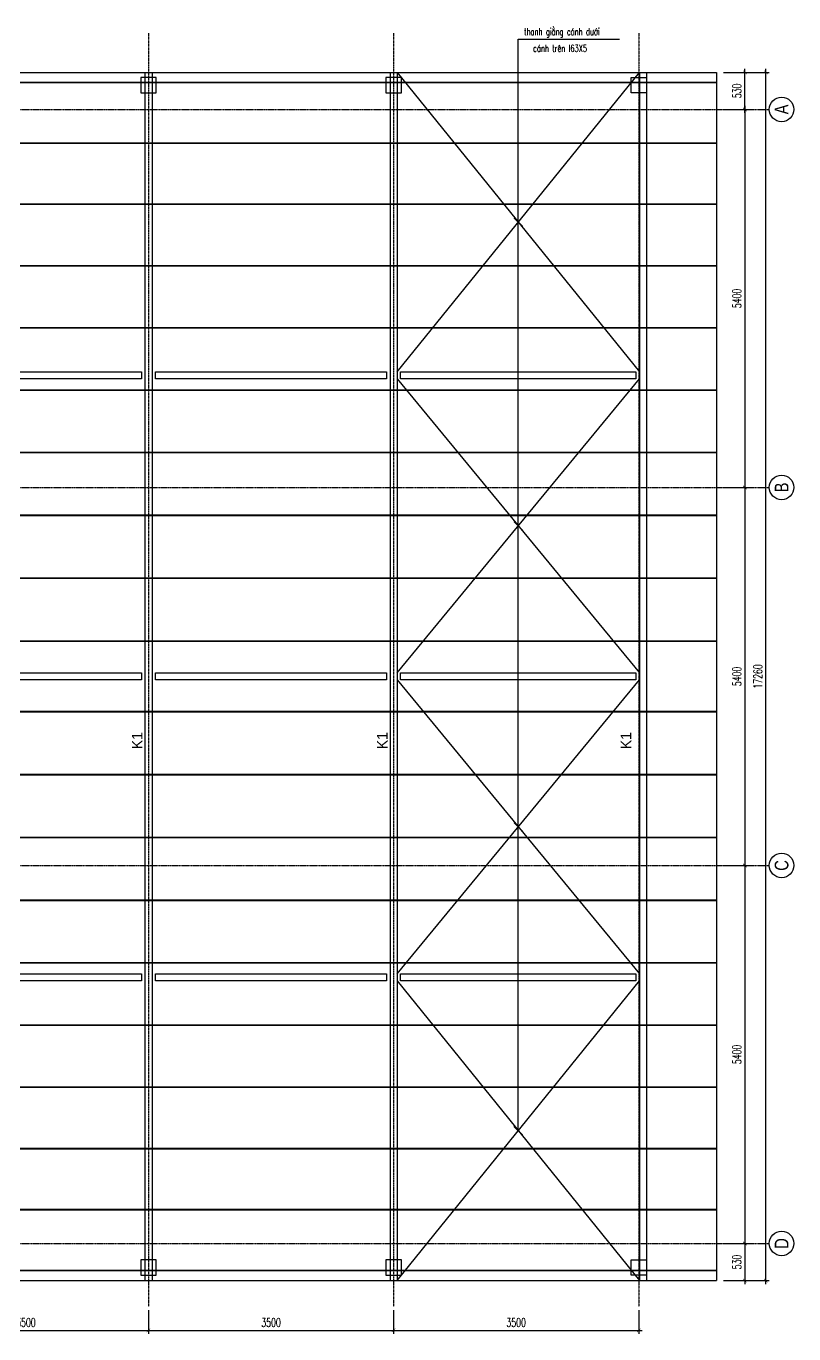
# Model space of a CAD drawing. Header units: millimetres. Extents: x -702765 to 835888, y -645289 to 262.
# Drawn here: x 621077 to 642999, y -643999 to -606637 of the extents above; entities that cross this region are included whole.
import ezdxf
from ezdxf.enums import TextEntityAlignment as Align

# ---------------------------------------------------------------- set-up
doc = ezdxf.new("R2010")
doc.units = ezdxf.units.MM
doc.header["$LTSCALE"] = 0.01
doc.linetypes.add('CENTER2', pattern=[1.125, 0.75, -0.125, 0.125, -0.125])
for name, color, linetype in [('ccu11-Dai', 6, 'Continuous'), ('ccu11-Manh', 8, 'Continuous'), ('ccu11-Text', 31, 'Continuous'), ('ccu11-Thay', 7, 'Continuous'), ('ccu11-Thep', 4, 'Continuous'), ('ccu11-Truc', 13, 'CENTER2')]:
    doc.layers.add(name, color=color, linetype=linetype)
doc.layers.add('ccu11-Dim', color=8, linetype='Continuous', lineweight=18)
doc.styles.add('ccu11-dim', font='vnsimli.shx', dxfattribs={"width": 0.65, "bigfont": 'bigfont.shx'})
doc.styles.add('ccu11-VnAvantH', font='VHAVAN.TTF')
doc.styles.add('ccu11-VnAvH-B', font='VHAVANB.TTF')
doc.styles.add('ccu11-vnsimli', font='vnsimli.shx', dxfattribs={"bigfont": 'bigfont.shx'})
doc.dimstyles.new('ccu11-100x2', dxfattribs={"dimscale": 100, "dimtxt": 2.5, "dimasz": 1, "dimexe": 1, "dimexo": 2, "dimgap": 1, "dimtad": 1, "dimdec": 0, "dimlfac": 0.5, "dimdsep": 46, "dimtxsty": 'ccu11-dim', "dimblk": 'ARCHTICK', "dimcen": -1, "dimdle": 1, "dimclrd": 256, "dimclre": 256, "dimclrt": 31, "dimadec": 0, "dimazin": 2, "dimtfac": 0.1, "dimtdec": 0, "dimtmove": 0, "dimatfit": 1, "dimldrblk": 'ARCHTICK', "dimfxl": 0, "dimtvp": 0.833333, "dimtolj": 1, "dimtzin": 12, "dimarcsym": 0})

# ---------------------------------------------------------------- blocks, each defined once
blk = doc.blocks.new('_ArchTick')
at = {"color": 0, "linetype": 'ByBlock', "const_width": 0.15}
blk.add_lwpolyline([(-0.5, -0.5), (0.5, 0.5)], dxfattribs=at)
blk = doc.blocks.new('*D759')
at = {"layer": 'ccu11-Manh', "lineweight": -2}
for p, q in [((617570, -643327), (617570, -643999)), ((624570, -643327), (624570, -643999)), ((617470, -643899), (624670, -643899))]:
    blk.add_line(p, q, dxfattribs=at)
at = {"layer": 'Defpoints', "color": 0}
for p in [(617570, -643127), (624570, -643127), (624570, -643899)]:
    blk.add_point(p, dxfattribs=at)
at = {"layer": 'ccu11-Manh', "lineweight": -2, "xscale": 100, "yscale": 100, "zscale": 100, "rotation": 180}
blk.add_blockref('_ArchTick', (617570, -643899), dxfattribs=at)
at = {"layer": 'ccu11-Manh', "lineweight": -2, "xscale": 100, "yscale": 100, "zscale": 100}
blk.add_blockref('_ArchTick', (624570, -643899), dxfattribs=at)
at = {"layer": 'ccu11-Manh', "color": 31, "insert": (621070, -643674), "char_height": 250, "attachment_point": 5, "style": 'ccu11-dim'}
blk.add_mtext('\\A1;3500', dxfattribs=at)
blk = doc.blocks.new('*D760')
at = {"layer": 'ccu11-Manh', "lineweight": -2}
for p, q in [((624570, -643327), (624570, -643999)), ((631570, -643327), (631570, -643999)), ((624470, -643899), (631670, -643899))]:
    blk.add_line(p, q, dxfattribs=at)
at = {"layer": 'Defpoints', "color": 0}
for p in [(624570, -643127), (631570, -643127), (631570, -643899)]:
    blk.add_point(p, dxfattribs=at)
at = {"layer": 'ccu11-Manh', "lineweight": -2, "xscale": 100, "yscale": 100, "zscale": 100, "rotation": 180}
blk.add_blockref('_ArchTick', (624570, -643899), dxfattribs=at)
at = {"layer": 'ccu11-Manh', "lineweight": -2, "xscale": 100, "yscale": 100, "zscale": 100}
blk.add_blockref('_ArchTick', (631570, -643899), dxfattribs=at)
at = {"layer": 'ccu11-Manh', "color": 31, "insert": (628070, -643674), "char_height": 250, "attachment_point": 5, "style": 'ccu11-dim'}
blk.add_mtext('\\A1;3500', dxfattribs=at)
blk = doc.blocks.new('*D761')
at = {"layer": 'ccu11-Manh', "lineweight": -2}
for p, q in [((631570, -643327), (631570, -643999)), ((638570, -643327), (638570, -643999)), ((631470, -643899), (638670, -643899))]:
    blk.add_line(p, q, dxfattribs=at)
at = {"layer": 'Defpoints', "color": 0}
for p in [(631570, -643127), (638570, -643127), (638570, -643899)]:
    blk.add_point(p, dxfattribs=at)
at = {"layer": 'ccu11-Manh', "lineweight": -2, "xscale": 100, "yscale": 100, "zscale": 100, "rotation": 180}
blk.add_blockref('_ArchTick', (631570, -643899), dxfattribs=at)
at = {"layer": 'ccu11-Manh', "lineweight": -2, "xscale": 100, "yscale": 100, "zscale": 100}
blk.add_blockref('_ArchTick', (638570, -643899), dxfattribs=at)
at = {"layer": 'ccu11-Manh', "color": 31, "insert": (635070, -643674), "char_height": 250, "attachment_point": 5, "style": 'ccu11-dim'}
blk.add_mtext('\\A1;3500', dxfattribs=at)
blk = doc.blocks.new('ccu11_shtruc')
at = {"layer": 'ccu11-Truc', "color": 7, "linetype": 'ByBlock'}
blk.add_circle((0, -350), 350, dxfattribs=at)
at = {"layer": 'ccu11-Truc', "color": 31, "style": 'ccu11-VnAvantH', "width": 0.8}
blk.add_attdef('C', text='', height=400, dxfattribs=at).set_placement((0, -350), align=Align.MIDDLE_CENTER)
blk = doc.blocks.new('*D808')
at = {"layer": 'ccu11-Dim', "lineweight": -2}
for p, q in [((641599, -609117), (641599, -607857)), ((640990, -607957), (641699, -607957)), ((640990, -609017), (641699, -609017))]:
    blk.add_line(p, q, dxfattribs=at)
at = {"layer": 'Defpoints', "color": 0}
for p in [(640790, -607957), (641599, -607957), (640790, -609017)]:
    blk.add_point(p, dxfattribs=at)
at = {"layer": 'ccu11-Dim', "lineweight": -2, "xscale": 100, "yscale": 100, "zscale": 100}
for p, rotation in [((641599, -607957), 90), ((641599, -609017), 270)]:
    blk.add_blockref('_ArchTick', p, dxfattribs=dict(at, rotation=rotation))
at = {"layer": 'ccu11-Dim', "color": 31, "insert": (641374, -608487), "char_height": 250, "attachment_point": 5, "rotation": 90, "style": 'ccu11-dim'}
blk.add_mtext('\\A1;530', dxfattribs=at)
blk = doc.blocks.new('*D809')
at = {"layer": 'ccu11-Dim', "lineweight": -2}
for p, q in [((641599, -608917), (641599, -619917)), ((640990, -609017), (641699, -609017)), ((640990, -619817), (641699, -619817))]:
    blk.add_line(p, q, dxfattribs=at)
at = {"layer": 'Defpoints', "color": 0}
for p in [(640790, -609017), (640790, -619817), (641599, -619817)]:
    blk.add_point(p, dxfattribs=at)
at = {"layer": 'ccu11-Dim', "lineweight": -2, "xscale": 100, "yscale": 100, "zscale": 100}
for p, rotation in [((641599, -609017), 90), ((641599, -619817), 270)]:
    blk.add_blockref('_ArchTick', p, dxfattribs=dict(at, rotation=rotation))
at = {"layer": 'ccu11-Dim', "color": 31, "insert": (641374, -614417), "char_height": 250, "attachment_point": 5, "rotation": 90, "style": 'ccu11-dim'}
blk.add_mtext('\\A1;5400', dxfattribs=at)
blk = doc.blocks.new('*D810')
at = {"layer": 'ccu11-Dim', "lineweight": -2}
for p, q in [((640990, -619817), (641699, -619817)), ((641599, -619717), (641599, -630717)), ((640990, -630617), (641699, -630617))]:
    blk.add_line(p, q, dxfattribs=at)
at = {"layer": 'Defpoints', "color": 0}
for p in [(640790, -619817), (640790, -630617), (641599, -630617)]:
    blk.add_point(p, dxfattribs=at)
at = {"layer": 'ccu11-Dim', "lineweight": -2, "xscale": 100, "yscale": 100, "zscale": 100}
for p, rotation in [((641599, -619817), 90), ((641599, -630617), 270)]:
    blk.add_blockref('_ArchTick', p, dxfattribs=dict(at, rotation=rotation))
at = {"layer": 'ccu11-Dim', "color": 31, "insert": (641374, -625217), "char_height": 250, "attachment_point": 5, "rotation": 90, "style": 'ccu11-dim'}
blk.add_mtext('\\A1;5400', dxfattribs=at)
blk = doc.blocks.new('*D811')
at = {"layer": 'ccu11-Dim', "lineweight": -2}
for p, q in [((640990, -630617), (641699, -630617)), ((641599, -630517), (641599, -641517)), ((640990, -641417), (641699, -641417))]:
    blk.add_line(p, q, dxfattribs=at)
at = {"layer": 'Defpoints', "color": 0}
for p in [(640790, -630617), (640790, -641417), (641599, -641417)]:
    blk.add_point(p, dxfattribs=at)
at = {"layer": 'ccu11-Dim', "lineweight": -2, "xscale": 100, "yscale": 100, "zscale": 100}
for p, rotation in [((641599, -630617), 90), ((641599, -641417), 270)]:
    blk.add_blockref('_ArchTick', p, dxfattribs=dict(at, rotation=rotation))
at = {"layer": 'ccu11-Dim', "color": 31, "insert": (641374, -636017), "char_height": 250, "attachment_point": 5, "rotation": 90, "style": 'ccu11-dim'}
blk.add_mtext('\\A1;5400', dxfattribs=at)
blk = doc.blocks.new('*D812')
at = {"layer": 'ccu11-Dim', "lineweight": -2}
for p, q in [((640990, -641417), (641699, -641417)), ((641599, -641317), (641599, -642577)), ((640990, -642477), (641699, -642477))]:
    blk.add_line(p, q, dxfattribs=at)
at = {"layer": 'Defpoints', "color": 0}
for p in [(640790, -641417), (640790, -642477), (641599, -642477)]:
    blk.add_point(p, dxfattribs=at)
at = {"layer": 'ccu11-Dim', "lineweight": -2, "xscale": 100, "yscale": 100, "zscale": 100}
for p, rotation in [((641599, -641417), 90), ((641599, -642477), 270)]:
    blk.add_blockref('_ArchTick', p, dxfattribs=dict(at, rotation=rotation))
at = {"layer": 'ccu11-Dim', "color": 31, "insert": (641374, -641947), "char_height": 250, "attachment_point": 5, "rotation": 90, "style": 'ccu11-dim'}
blk.add_mtext('\\A1;530', dxfattribs=at)
blk = doc.blocks.new('*D762')
at = {"layer": 'ccu11-Dim', "lineweight": -2}
for p, q in [((642199, -642577), (642199, -607857)), ((640990, -607957), (642299, -607957)), ((640990, -642477), (642299, -642477))]:
    blk.add_line(p, q, dxfattribs=at)
at = {"layer": 'Defpoints', "color": 0}
for p in [(640790, -607957), (642199, -607957), (640790, -642477)]:
    blk.add_point(p, dxfattribs=at)
at = {"layer": 'ccu11-Dim', "lineweight": -2, "xscale": 100, "yscale": 100, "zscale": 100}
for p, rotation in [((642199, -607957), 90), ((642199, -642477), 270)]:
    blk.add_blockref('_ArchTick', p, dxfattribs=dict(at, rotation=rotation))
at = {"layer": 'ccu11-Dim', "color": 31, "insert": (641974, -625217), "char_height": 250, "attachment_point": 5, "rotation": 90, "style": 'ccu11-dim'}
blk.add_mtext('\\A1;17260', dxfattribs=at)

msp = doc.modelspace()

# ---------------------------------------------------------------- linework, layer by layer
at = {"layer": 'ccu11-Dai', "const_width": 50}
for points in [[(589350.4, -608245.6), (640790.4, -608245.6)], [(589350.4, -609981.1), (640790.4, -609981.1)], [(589350.4, -611725.2), (640790.4, -611725.2)], [(589350.4, -613483.3), (640790.4, -613483.3)], [(589350.4, -615254.2), (640790.4, -615254.2)], [(589350.4, -617034.1), (640790.4, -617034.1)], [(589350.4, -618820.7), (640790.4, -618820.7)], [(589350.4, -620613.4), (640790.4, -620613.4)], [(589350.4, -622410.5), (640790.4, -622410.5)], [(589350.4, -624209.6), (640790.4, -624209.6)], [(589350.4, -626223.8), (640790.4, -626223.8)], [(589350.4, -628022.8), (640790.4, -628022.8)], [(589350.4, -629820), (640790.4, -629820)], [(589350.4, -631612.6), (640790.4, -631612.6)], [(589350.4, -633399.3), (640790.4, -633399.3)], [(589350.4, -635179.2), (640790.4, -635179.2)], [(589350.4, -636950.1), (640790.4, -636950.1)], [(589350.4, -638708.2), (640790.4, -638708.2)], [(589350.4, -640452.2), (640790.4, -640452.2)], [(589350.4, -642187.8), (640790.4, -642187.8)]]:
    msp.add_lwpolyline(points, dxfattribs=at)
at = {"layer": 'ccu11-Dai'}
for points in [[(624350.4, -608546.7), (624790.4, -608546.7), (624790.4, -608106.7), (624350.4, -608106.7)], [(631350.4, -608546.7), (631790.4, -608546.7), (631790.4, -608106.7), (631350.4, -608106.7)], [(638790.4, -608546.7), (638350.4, -608546.7), (638350.4, -608106.7), (638790.4, -608106.7)], [(624350.4, -642326.7), (624790.4, -642326.7), (624790.4, -641886.7), (624350.4, -641886.7)], [(631350.4, -642326.7), (631790.4, -642326.7), (631790.4, -641886.7), (631350.4, -641886.7)], [(638790.4, -642326.7), (638350.4, -642326.7), (638350.4, -641886.7), (638790.4, -641886.7)]]:
    msp.add_lwpolyline(points, close=True, dxfattribs=at)
at = {"layer": 'ccu11-Thay'}
for p, q in [((589350.4, -607956.7), (640790.4, -607956.7)), ((624470.4, -607956.7), (624470.4, -642476.7)), ((624670.4, -607956.7), (624670.4, -642476.7)), ((631470.4, -607956.7), (631470.4, -642476.7)), ((631670.4, -607956.7), (631670.4, -642476.7)), ((638590.4, -607956.7), (638590.4, -642476.7)), ((638790.4, -607956.7), (638790.4, -642476.7)), ((640790.4, -607956.7), (640790.4, -642476.7)), ((589350.4, -642476.7), (640790.4, -642476.7))]:
    msp.add_line(p, q, dxfattribs=at)
for points in [[(617770.4, -616516.7), (624370.4, -616516.7), (624370.4, -616716.7), (617770.4, -616716.7)], [(624770.4, -616516.7), (631370.4, -616516.7), (631370.4, -616716.7), (624770.4, -616716.7)], [(631770.4, -616516.7), (638490.4, -616516.7), (638490.4, -616716.7), (631770.4, -616716.7)], [(617770.4, -625116.7), (624370.4, -625116.7), (624370.4, -625316.7), (617770.4, -625316.7)], [(624770.4, -625116.7), (631370.4, -625116.7), (631370.4, -625316.7), (624770.4, -625316.7)], [(631770.4, -625116.7), (638490.4, -625116.7), (638490.4, -625316.7), (631770.4, -625316.7)], [(617770.4, -633716.7), (624370.4, -633716.7), (624370.4, -633916.7), (617770.4, -633916.7)], [(624770.4, -633716.7), (631370.4, -633716.7), (631370.4, -633916.7), (624770.4, -633916.7)], [(631770.4, -633716.7), (638490.4, -633716.7), (638490.4, -633916.7), (631770.4, -633916.7)]]:
    msp.add_lwpolyline(points, close=True, dxfattribs=at)
at = {"layer": 'ccu11-Thep'}
for p, q in [((631670.4, -607956.7), (638590.4, -616516.7)), ((631670.4, -616516.7), (638590.4, -607956.7)), ((631670.4, -616716.7), (638590.4, -625116.7)), ((631670.4, -625116.7), (638590.4, -616716.7)), ((631670.4, -633716.7), (638590.4, -625316.7)), ((631670.4, -625316.7), (638590.4, -633716.7)), ((631670.4, -642476.7), (638590.4, -633916.7)), ((631670.4, -633916.7), (638590.4, -642476.7))]:
    msp.add_line(p, q, dxfattribs=at)
at = {"layer": 'ccu11-Truc'}
for p, q in [((624570.4, -606836.7), (624570.4, -643221.2)), ((631570.4, -606836.7), (631570.4, -643221.2)), ((638570.4, -606836.7), (638570.4, -643221.2)), ((587962.5, -609016.7), (642298.7, -609016.7)), ((587962.5, -619816.7), (642298.7, -619816.7)), ((587962.5, -630616.7), (642298.7, -630616.7)), ((587962.5, -641416.7), (642298.7, -641416.7))]:
    msp.add_line(p, q, dxfattribs=at)

# ---------------------------------------------------------------- block references
at = {"layer": 'ccu11-Dim'}
ref = msp.add_blockref('ccu11_shtruc', (642298.7, -609016.7), dxfattribs=dict(at, rotation=90))
ref.add_attrib('C', 'a', dxfattribs={"layer": 'ccu11-Truc', "color": 31, "height": 392, "rotation": 90, "style": 'ccu11-VnAvantH', "width": 0.8}).set_placement((642648.7, -609016.7), align=Align.MIDDLE_CENTER)
ref = msp.add_blockref('ccu11_shtruc', (642298.7, -619816.7), dxfattribs=dict(at, rotation=90))
ref.add_attrib('C', 'b', dxfattribs={"layer": 'ccu11-Truc', "color": 31, "height": 392, "rotation": 90, "style": 'ccu11-VnAvantH', "width": 0.8}).set_placement((642648.7, -619816.7), align=Align.MIDDLE_CENTER)
ref = msp.add_blockref('ccu11_shtruc', (642298.7, -630616.7), dxfattribs=dict(at, rotation=90))
ref.add_attrib('C', 'c', dxfattribs={"layer": 'ccu11-Truc', "color": 31, "height": 392, "rotation": 90, "style": 'ccu11-VnAvantH', "width": 0.8}).set_placement((642648.7, -630616.7), align=Align.MIDDLE_CENTER)
ref = msp.add_blockref('ccu11_shtruc', (642298.7, -641416.7), dxfattribs=dict(at, rotation=90))
ref.add_attrib('C', 'd', dxfattribs={"layer": 'ccu11-Truc', "color": 31, "height": 392, "rotation": 90, "style": 'ccu11-VnAvantH', "width": 0.8}).set_placement((642648.7, -641416.7), align=Align.MIDDLE_CENTER)

# ---------------------------------------------------------------- texts
at = {"layer": 'ccu11-Text', "style": 'ccu11-vnsimli', "width": 0.7}
for s, p in [('thanh gi»ng c¸nh d\xadíi', (635293.2, -606794.2)), ('c¸nh trªn l63X5', (635554.3, -607268.6))]:
    msp.add_text(s, height=200, dxfattribs=at).set_placement(p, align=Align.MIDDLE_LEFT)
at = {"layer": 'ccu11-Text', "color": 2, "style": 'ccu11-VnAvH-B'}
for p in [(624396.5, -627052.4), (631396.5, -627052.4), (638356.5, -627052.4)]:
    msp.add_text('k1', height=300, rotation=90, dxfattribs=at).set_placement(p, align=Align.CENTER)

# ---------------------------------------------------------------- dimensions: what is measured, and where the dimension line sits
at = {"layer": 'ccu11-Dim'}
for base, p1, p2, picture, middle in [((641598.7, -607956.7), (640790.4, -609016.7), (640790.4, -607956.7), '*D808', (641373.7, -608486.7)), ((641598.7, -642476.7), (640790.4, -641416.7), (640790.4, -642476.7), '*D812', (641373.7, -641946.7))]:
    dim = msp.add_linear_dim(base=base, p1=p1, p2=p2, angle=90, dimstyle='ccu11-100x2', dxfattribs=at)
    dim.commit()
    dim.dimension.update_dxf_attribs({"geometry": picture, "text_midpoint": middle})
dim = msp.add_linear_dim(base=(642198.7, -607956.7), p1=(640790.4, -642476.7), p2=(640790.4, -607956.7), angle=90, dimstyle='ccu11-100x2', override={"dimtmove": 0}, dxfattribs=at)
dim.commit()
dim.dimension.update_dxf_attribs({"geometry": '*D762', "text_midpoint": (642198.7, -625216.7), "dimtype": 160})
for base, p1, p2, override, picture, middle in [((641598.7, -619816.7), (640790.4, -609016.7), (640790.4, -619816.7), {"dimtmove": 0}, '*D809', (641373.7, -614416.7)), ((641598.7, -630616.7), (640790.4, -619816.7), (640790.4, -630616.7), {"dimtmove": 1}, '*D810', (641373.7, -625216.7)), ((641598.7, -641416.7), (640790.4, -630616.7), (640790.4, -641416.7), {"dimtmove": 1}, '*D811', (641373.7, -636016.7))]:
    dim = msp.add_linear_dim(base=base, p1=p1, p2=p2, angle=90, dimstyle='ccu11-100x2', override=override, dxfattribs=at)
    dim.commit()
    dim.dimension.update_dxf_attribs({"geometry": picture, "text_midpoint": middle})
at = {"layer": 'ccu11-Manh'}
for base, p1, p2, picture, middle in [((624570.4, -643899.2), (617570.4, -643126.7), (624570.4, -643126.7), '*D759', (621070.4, -643674.2)), ((631570.4, -643899.2), (624570.4, -643126.7), (631570.4, -643126.7), '*D760', (628070.4, -643674.2)), ((638570.4, -643899.2), (631570.4, -643126.7), (638570.4, -643126.7), '*D761', (635070.4, -643674.2))]:
    dim = msp.add_linear_dim(base=base, p1=p1, p2=p2, dimstyle='ccu11-100x2', override={"dimtmove": 1}, dxfattribs=at)
    dim.commit()
    dim.dimension.update_dxf_attribs({"geometry": picture, "text_midpoint": middle})

# ---------------------------------------------------------------- leaders
for points in [[(635130.4, -638196.7), (635130.4, -607009.6)], [(635130.4, -629516.7), (635130.4, -607009.6)], [(635130.4, -620916.7), (635130.4, -607009.6)], [(635130.4, -612236.7), (635130.4, -607009.6), (638020.6, -607009.6)]]:
    msp.add_leader(points, dimstyle='ccu11-100x2', override={"dimasz": 2.5, "dimtad": 0}, dxfattribs=at)

doc.saveas('drawing.dxf')
